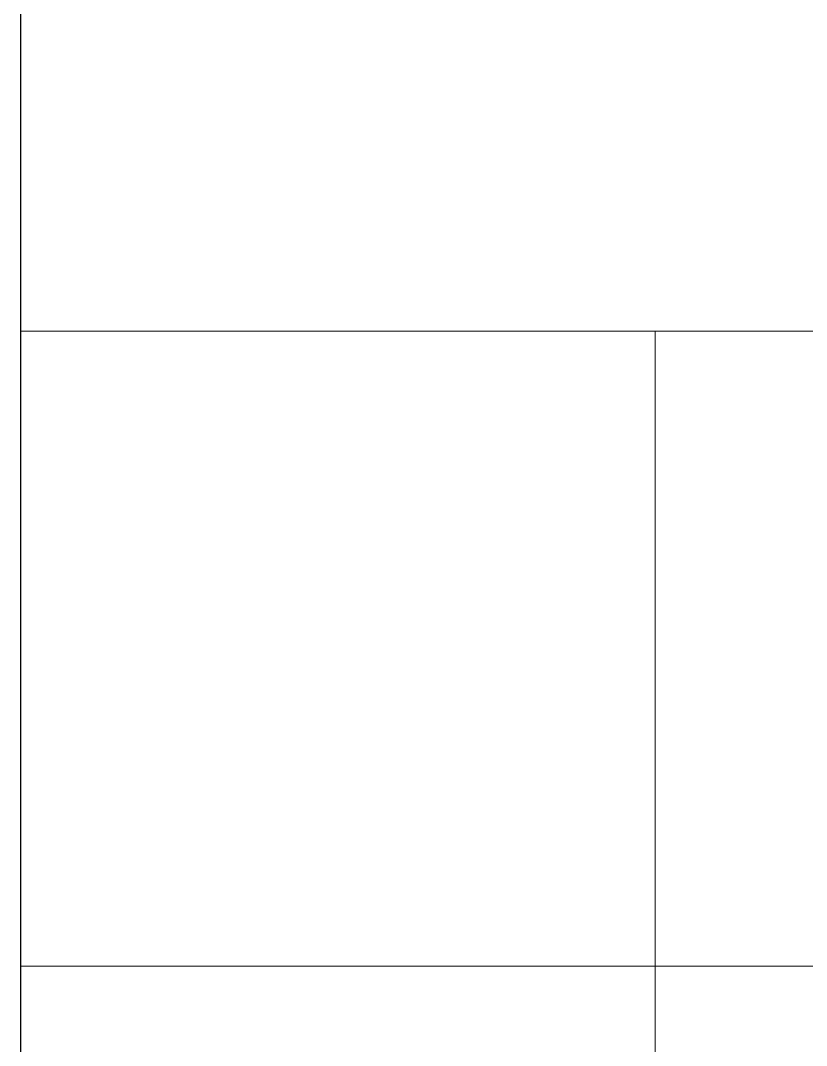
# Model space of a CAD drawing. Header units: millimetres. Extents: x -13069 to 207500, y -71366 to 56785.
# Drawn here: x 42372.06 to 42396.83, y 12219.16 to 12251.45 of the extents above; entities that cross this region are included whole.
import ezdxf

# ---------------------------------------------------------------- set-up
doc = ezdxf.new("R2010")
doc.units = ezdxf.units.MM
for name, color, linetype, lineweight in [('Стены несущие', 7, 'Continuous', 30), ('Стены отделка', 7, 'Continuous', 30), ('Стены перегородки', 7, 'Continuous', 30), ('Стены штриховка', 7, 'Continuous', 9)]:
    doc.layers.add(name, color=color, linetype=linetype, lineweight=lineweight)

msp = doc.modelspace()

# ---------------------------------------------------------------- linework, layer by layer
at = {"layer": 'Стены несущие'}
msp.add_line((42372.063, 12650.656), (42372.063, 12210.656), dxfattribs=at)
at = {"layer": 'Стены отделка', "lineweight": 9}
for p, q in [((42392.063, 12241.663), (42392.063, 12204.656)), ((42372.063, 12221.663), (42382.063, 12221.663))]:
    msp.add_line(p, q, dxfattribs=at)
at = {"layer": 'Стены перегородки', "lineweight": 18}
msp.add_line((42936.967, 12241.663), (42372.063, 12241.663), dxfattribs=at)
at = {"layer": 'Стены штриховка'}
msp.add_line((42936.967, 12221.663), (42382.063, 12221.663), dxfattribs=at)

doc.saveas('drawing.dxf')
